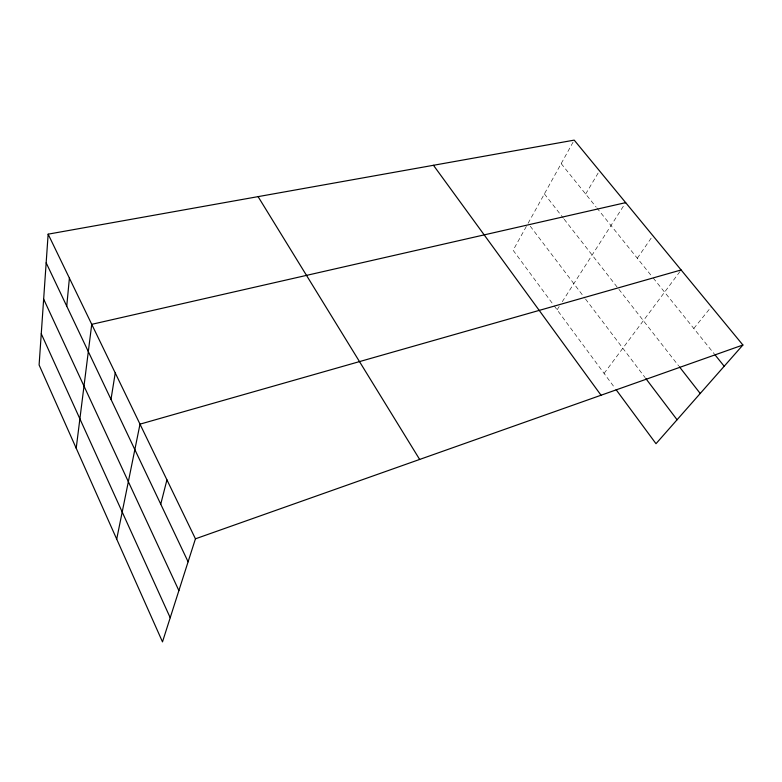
<?xml version="1.0" encoding="UTF-8"?>
<svg xmlns="http://www.w3.org/2000/svg" width="782" height="782" viewBox="0 0 782 782"><rect width="100%" height="100%" fill="white"/><g stroke="black" fill="none" stroke-linecap="round" stroke-linejoin="round"><path stroke-width="0.59" stroke-dasharray="3.91 2.93" d="M526.354 226.418L513.129 250.269L553.49 304.921M528.085 223.3L574.203 140.125M585.65 194.024L599.471 170.808M557.097 309.799L559.668 305.772M562.248 301.744L625.668 202.636M637.31 258.236L652.872 235.665M604.085 373.415L680.399 270.934M693.8 328.469L711.376 306.73M561.183 163.604L596.099 207.005M596.842 207.924L652.462 277.082M653.224 278.021L714.318 353.972M544.399 193.887L563.451 218.295M564.184 219.234L678.678 365.888M530.255 226.174L584.78 298.059M585.513 299.017L645.14 377.638M554.213 305.899L614.711 387.794"/><path stroke-width="1.17" d="M48.142 234.16L39.1 364.959L162.49 641.875L195.441 538.818L48.142 234.16L574.203 140.125L742.9 345.009L656 443.697L616.118 389.71M66.734 306.153L69.403 278.128M76.206 448.233L91.738 324.335L625.668 202.636M110.995 399.387L115.247 372.936M116.704 539.121L140.007 424.147L681.112 269.966M160.74 504.175L166.937 479.855M195.441 538.818L742.9 345.009M715.08 354.92L724.191 366.25M679.421 366.836L700.222 393.483M645.854 378.586L677.075 419.758M433.463 165.285L601.035 395.233M258.089 196.634L419.651 459.445M46.167 262.82L188.1 561.799M43.655 299.144L178.882 590.606M41.26 333.777L170.212 617.731"/></g></svg>
